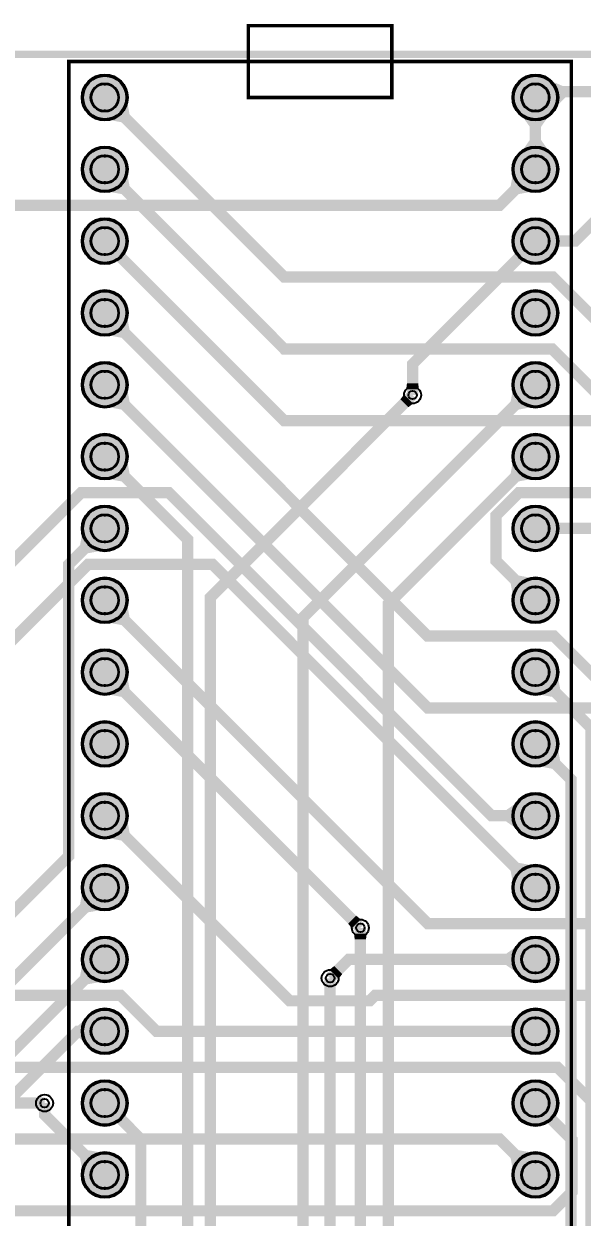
# Model space of a CAD drawing. Header units: millimetres. Extents: x -10 to 60, y -218 to 1.
# Drawn here: x 16.82 to 36.58, y -41.12 to 1.08 of the extents above; entities that cross this region are included whole.
import ezdxf

# ---------------------------------------------------------------- set-up
doc = ezdxf.new("R2010")
doc.units = ezdxf.units.MM
for name, color, linetype, true_color in [('BoardOutLine', 7, 'Continuous', 0xff00ff), ('BottomLayer', 7, 'Continuous', 0x0000ff), ('BottomSolderMaskLayer', 7, 'Continuous', 0xaa00ff), ('Document', 7, 'Continuous', 0xffffff), ('Hole', 7, 'Continuous', 0x222222), ('Multi-Layer', 7, 'Continuous', 0xc0c0c0), ('TopLayer', 7, 'Continuous', 0xff0000), ('TopSolderMaskLayer', 7, 'Continuous', 0x800080)]:
    doc.layers.add(name, color=color, linetype=linetype, true_color=true_color)

msp = doc.modelspace()

# ---------------------------------------------------------------- hatches: boundary and pattern name
at = {"layer": 'BottomLayer'}
for points in [[(35.530495360000145, -1.986622900000043), (35.308308859999784, -0.8654262600000493), (35.902991440000164, -1.1223371000000952), (35.98225975999992, -1.5223363000000063)], [(34.16449606000003, -4.016281019999951), (34.97271897999997, -4.824503940000113), (34.332857420000096, -4.938984280000113), (34.05001572000003, -4.656142580000051)], [(19.637281019999932, -9.90450394000004), (20.445503939999867, -9.096281019999992), (20.559984279999867, -9.736142580000092), (20.277142579999804, -10.01898428000004)], [(19.637281019999932, -12.444503940000118), (20.445503939999867, -11.636281019999956), (20.559984279999867, -12.276142580000055), (20.277142579999804, -12.558984280000118)], [(30.352979679999976, -11.846786060000113), (30.80297877999999, -11.846786060000113), (30.77797755999984, -11.636786480000069), (30.37797835999993, -11.636786480000069)], [(34.16449606000003, -19.3517189800001), (34.97271897999997, -18.543496060000052), (34.332857420000096, -18.429015720000052), (34.05001572000003, -18.71185742)], [(19.637281019999932, -20.064503940000122), (20.445503939999867, -19.25628101999996), (20.559984279999867, -19.89614258000006), (20.277142579999804, -20.178984280000122)], [(19.637281019999932, -22.604503940000086), (20.445503939999867, -21.796281020000038), (20.559984279999867, -22.436142580000137), (20.277142579999804, -22.718984280000086)], [(34.420985260000066, -27.495500000000106), (34.420985260000066, -26.352500000000077), (33.88758526000004, -26.724000400000023), (33.88758526000004, -27.123999600000047)], [(19.637278479999964, -27.684503940000127), (20.445503939999867, -26.87628610000013), (20.5599817399999, -27.516147660000115), (20.277137500000094, -27.798986819999982)], [(34.16449606000003, -29.51171898000007), (34.97271897999997, -28.70349606000002), (34.332857420000096, -28.58901572000002), (34.05001572000003, -28.87185741999997)], [(28.747948600000086, -30.588750100000084), (28.42975009999998, -30.906948599999964), (28.29893501999993, -30.740779260000068), (28.581779259999962, -30.457935020000036)], [(34.420985260000066, -32.575500000000034), (34.420985260000066, -31.432500000000005), (33.88758526000004, -31.804000400000064), (33.88758526000004, -32.20399960000009)], [(27.958496280000077, -32.685194980000006), (27.640300320000165, -32.366999020000094), (27.80646966000006, -32.236183940000046), (28.089311359999897, -32.51902564000011)], [(34.16449606000003, -39.67171898000015), (34.97271897999997, -38.86349605999999), (34.332857420000096, -38.74901571999999), (34.05001572000003, -39.03185742000005)]]:
    msp.add_hatch(color=256, dxfattribs=at).paths.add_polyline_path(points)
at = {"layer": 'BottomSolderMaskLayer'}
for points in [[(18.87220000000006, -1.524000000000001, 1), (20.49780000000006, -1.524000000000001, 1)], [(34.112200000000065, -1.524000000000001, 1), (35.73780000000007, -1.524000000000001, 1)], [(18.87220000000006, -4.064000000000078, 1), (20.49780000000006, -4.064000000000078, 1)], [(34.112200000000065, -4.064000000000078, 1), (35.73780000000007, -4.064000000000078, 1)], [(18.87220000000006, -6.604000000000042, 1), (20.49780000000006, -6.604000000000042, 1)], [(34.112200000000065, -6.604000000000042, 1), (35.73780000000007, -6.604000000000042, 1)], [(18.87220000000006, -9.144000000000005, 1), (20.49780000000006, -9.144000000000005, 1)], [(34.112200000000065, -9.144000000000005, 1), (35.73780000000007, -9.144000000000005, 1)], [(18.87220000000006, -11.684000000000083, 1), (20.49780000000006, -11.684000000000083, 1)], [(34.112200000000065, -11.684000000000083, 1), (35.73780000000007, -11.684000000000083, 1)], [(18.87220000000006, -14.224000000000046, 1), (20.49780000000006, -14.224000000000046, 1)], [(34.112200000000065, -14.224000000000046, 1), (35.73780000000007, -14.224000000000046, 1)], [(18.87220000000006, -16.76400000000001, 1), (20.49780000000006, -16.76400000000001, 1)], [(34.112200000000065, -16.76400000000001, 1), (35.73780000000007, -16.76400000000001, 1)], [(18.87220000000006, -19.304000000000087, 1), (20.49780000000006, -19.304000000000087, 1)], [(34.112200000000065, -19.304000000000087, 1), (35.73780000000007, -19.304000000000087, 1)], [(18.87220000000006, -21.84400000000005, 1), (20.49780000000006, -21.84400000000005, 1)], [(34.112200000000065, -21.84400000000005, 1), (35.73780000000007, -21.84400000000005, 1)], [(18.87220000000006, -24.384000000000015, 1), (20.49780000000006, -24.384000000000015, 1)], [(34.112200000000065, -24.384000000000015, 1), (35.73780000000007, -24.384000000000015, 1)], [(18.87220000000006, -26.924000000000092, 1), (20.49780000000006, -26.924000000000092, 1)], [(34.112200000000065, -26.924000000000092, 1), (35.73780000000007, -26.924000000000092, 1)], [(18.87220000000006, -29.464000000000055, 1), (20.49780000000006, -29.464000000000055, 1)], [(34.112200000000065, -29.464000000000055, 1), (35.73780000000007, -29.464000000000055, 1)], [(18.87220000000006, -32.00400000000002, 1), (20.49780000000006, -32.00400000000002, 1)], [(34.112200000000065, -32.00400000000002, 1), (35.73780000000007, -32.00400000000002, 1)], [(18.87220000000006, -34.544000000000096, 1), (20.49780000000006, -34.544000000000096, 1)], [(34.112200000000065, -34.544000000000096, 1), (35.73780000000007, -34.544000000000096, 1)], [(18.87220000000006, -37.08400000000006, 1), (20.49780000000006, -37.08400000000006, 1)], [(34.112200000000065, -37.08400000000006, 1), (35.73780000000007, -37.08400000000006, 1)], [(18.87220000000006, -39.624000000000024, 1), (20.49780000000006, -39.624000000000024, 1)], [(34.112200000000065, -39.624000000000024, 1), (35.73780000000007, -39.624000000000024, 1)]]:
    msp.add_hatch(color=256, dxfattribs=at).paths.add_polyline_path(points)
at = {"layer": 'Multi-Layer'}
for points in [[(18.92300000000006, -1.524000000000001, 1), (20.44700000000006, -1.524000000000001, 1)], [(34.16300000000007, -1.524000000000001, 1), (35.68700000000007, -1.524000000000001, 1)], [(18.92300000000006, -4.064000000000078, 1), (20.44700000000006, -4.064000000000078, 1)], [(34.16300000000007, -4.064000000000078, 1), (35.68700000000007, -4.064000000000078, 1)], [(18.92300000000006, -6.604000000000042, 1), (20.44700000000006, -6.604000000000042, 1)], [(34.16300000000007, -6.604000000000042, 1), (35.68700000000007, -6.604000000000042, 1)], [(18.92300000000006, -9.144000000000005, 1), (20.44700000000006, -9.144000000000005, 1)], [(34.16300000000007, -9.144000000000005, 1), (35.68700000000007, -9.144000000000005, 1)], [(18.92300000000006, -11.684000000000083, 1), (20.44700000000006, -11.684000000000083, 1)], [(34.16300000000007, -11.684000000000083, 1), (35.68700000000007, -11.684000000000083, 1)], [(18.92300000000006, -14.224000000000046, 1), (20.44700000000006, -14.224000000000046, 1)], [(34.16300000000007, -14.224000000000046, 1), (35.68700000000007, -14.224000000000046, 1)], [(18.92300000000006, -16.76400000000001, 1), (20.44700000000006, -16.76400000000001, 1)], [(34.16300000000007, -16.76400000000001, 1), (35.68700000000007, -16.76400000000001, 1)], [(18.92300000000006, -19.304000000000087, 1), (20.44700000000006, -19.304000000000087, 1)], [(34.16300000000007, -19.304000000000087, 1), (35.68700000000007, -19.304000000000087, 1)], [(18.92300000000006, -21.84400000000005, 1), (20.44700000000006, -21.84400000000005, 1)], [(34.16300000000007, -21.84400000000005, 1), (35.68700000000007, -21.84400000000005, 1)], [(18.92300000000006, -24.384000000000015, 1), (20.44700000000006, -24.384000000000015, 1)], [(34.16300000000007, -24.384000000000015, 1), (35.68700000000007, -24.384000000000015, 1)], [(18.92300000000006, -26.924000000000092, 1), (20.44700000000006, -26.924000000000092, 1)], [(34.16300000000007, -26.924000000000092, 1), (35.68700000000007, -26.924000000000092, 1)], [(18.92300000000006, -29.464000000000055, 1), (20.44700000000006, -29.464000000000055, 1)], [(34.16300000000007, -29.464000000000055, 1), (35.68700000000007, -29.464000000000055, 1)], [(18.92300000000006, -32.00400000000002, 1), (20.44700000000006, -32.00400000000002, 1)], [(34.16300000000007, -32.00400000000002, 1), (35.68700000000007, -32.00400000000002, 1)], [(18.92300000000006, -34.544000000000096, 1), (20.44700000000006, -34.544000000000096, 1)], [(34.16300000000007, -34.544000000000096, 1), (35.68700000000007, -34.544000000000096, 1)], [(18.92300000000006, -37.08400000000006, 1), (20.44700000000006, -37.08400000000006, 1)], [(34.16300000000007, -37.08400000000006, 1), (35.68700000000007, -37.08400000000006, 1)], [(18.92300000000006, -39.624000000000024, 1), (20.44700000000006, -39.624000000000024, 1)], [(34.16300000000007, -39.624000000000024, 1), (35.68700000000007, -39.624000000000024, 1)]]:
    msp.add_hatch(color=256, dxfattribs=at).paths.add_polyline_path(points)
at = {"layer": 'TopLayer'}
for points in [[(19.637278479999964, -2.284503940000036), (20.445503939999867, -1.4762861000001521), (20.5599817399999, -2.116147660000024), (20.277137500000094, -2.3989868200000046)], [(35.49650000000008, -2.0280147400000033), (34.353500000000054, -2.0280147400000033), (34.725000399999885, -2.5614147400001457), (35.124999600000024, -2.5614147400001457)], [(35.49650000000008, -3.559985260000076), (34.353500000000054, -3.559985260000076), (34.725000399999885, -3.026585260000047), (35.124999600000024, -3.026585260000047)], [(19.637281019999932, -4.824503940000113), (20.445503939999867, -4.016281019999951), (20.559984279999867, -4.656142580000051), (20.277142579999804, -4.938984280000113)], [(34.16449606000003, -11.636281019999956), (34.97271897999997, -12.444503940000118), (34.332857420000096, -12.558984280000118), (34.05001572000003, -12.276142580000055)], [(30.596766340000045, -12.344628600000078), (30.278567840000164, -12.026432640000053), (30.147755300000085, -12.192601980000063), (30.430597000000148, -12.475443680000126)], [(19.637273400000026, -14.984503940000081), (20.445503939999867, -14.176288640000053), (20.55997919999993, -14.816152740000007), (20.27713241999993, -15.098991899999987)], [(34.16449606000003, -14.176281020000033), (34.97271897999997, -14.984503940000081), (34.332857420000096, -15.098984280000082), (34.05001572000003, -14.816142580000133)], [(18.924496060000024, -16.716263240000103), (19.73270119999995, -17.524506480000014), (19.092837099999883, -17.63897158000009), (18.810000479999985, -17.356122260000006)], [(34.87726831999987, -22.604503940000086), (35.685503939999876, -21.796293719999994), (35.79997412, -22.43615527999998), (35.51712987999997, -22.718994440000074)], [(34.87728101999994, -25.14450394000005), (35.685503939999876, -24.33628102), (35.799984279999876, -24.9761425800001), (35.51714257999981, -25.25898428000005)], [(18.924496060000024, -29.416281020000042), (19.73271897999996, -30.22450394000009), (19.09285741999986, -30.33898428000009), (18.810015720000024, -30.05614258000014)], [(28.504161940000017, -31.08659264000005), (28.95416104000003, -31.08659264000005), (28.92915981999988, -31.296592220000093), (28.52916061999997, -31.296592220000093)], [(18.924496060000024, -31.95627594000007), (19.73271390000002, -32.764503940000054), (19.092852339999922, -32.878981740000086), (18.81001063999986, -32.596137500000054)], [(19.180985260000057, -35.11550000000011), (19.180985260000057, -33.97250000000008), (18.736282060000008, -34.34400040000003), (18.736282060000008, -34.74399960000005)], [(18.924496060000024, -39.67171898000015), (19.73271897999996, -38.86349605999999), (19.09285741999986, -38.74901571999999), (18.810015720000024, -39.03185742000005)]]:
    msp.add_hatch(color=256, dxfattribs=at).paths.add_polyline_path(points)
at = {"layer": 'TopSolderMaskLayer'}
for points in [[(18.87220000000006, -1.524000000000001, 1), (20.49780000000006, -1.524000000000001, 1)], [(34.112200000000065, -1.524000000000001, 1), (35.73780000000007, -1.524000000000001, 1)], [(18.87220000000006, -4.064000000000078, 1), (20.49780000000006, -4.064000000000078, 1)], [(34.112200000000065, -4.064000000000078, 1), (35.73780000000007, -4.064000000000078, 1)], [(18.87220000000006, -6.604000000000042, 1), (20.49780000000006, -6.604000000000042, 1)], [(34.112200000000065, -6.604000000000042, 1), (35.73780000000007, -6.604000000000042, 1)], [(18.87220000000006, -9.144000000000005, 1), (20.49780000000006, -9.144000000000005, 1)], [(34.112200000000065, -9.144000000000005, 1), (35.73780000000007, -9.144000000000005, 1)], [(18.87220000000006, -11.684000000000083, 1), (20.49780000000006, -11.684000000000083, 1)], [(34.112200000000065, -11.684000000000083, 1), (35.73780000000007, -11.684000000000083, 1)], [(18.87220000000006, -14.224000000000046, 1), (20.49780000000006, -14.224000000000046, 1)], [(34.112200000000065, -14.224000000000046, 1), (35.73780000000007, -14.224000000000046, 1)], [(18.87220000000006, -16.76400000000001, 1), (20.49780000000006, -16.76400000000001, 1)], [(34.112200000000065, -16.76400000000001, 1), (35.73780000000007, -16.76400000000001, 1)], [(18.87220000000006, -19.304000000000087, 1), (20.49780000000006, -19.304000000000087, 1)], [(34.112200000000065, -19.304000000000087, 1), (35.73780000000007, -19.304000000000087, 1)], [(18.87220000000006, -21.84400000000005, 1), (20.49780000000006, -21.84400000000005, 1)], [(34.112200000000065, -21.84400000000005, 1), (35.73780000000007, -21.84400000000005, 1)], [(18.87220000000006, -24.384000000000015, 1), (20.49780000000006, -24.384000000000015, 1)], [(34.112200000000065, -24.384000000000015, 1), (35.73780000000007, -24.384000000000015, 1)], [(18.87220000000006, -26.924000000000092, 1), (20.49780000000006, -26.924000000000092, 1)], [(34.112200000000065, -26.924000000000092, 1), (35.73780000000007, -26.924000000000092, 1)], [(18.87220000000006, -29.464000000000055, 1), (20.49780000000006, -29.464000000000055, 1)], [(34.112200000000065, -29.464000000000055, 1), (35.73780000000007, -29.464000000000055, 1)], [(18.87220000000006, -32.00400000000002, 1), (20.49780000000006, -32.00400000000002, 1)], [(34.112200000000065, -32.00400000000002, 1), (35.73780000000007, -32.00400000000002, 1)], [(18.87220000000006, -34.544000000000096, 1), (20.49780000000006, -34.544000000000096, 1)], [(34.112200000000065, -34.544000000000096, 1), (35.73780000000007, -34.544000000000096, 1)], [(18.87220000000006, -37.08400000000006, 1), (20.49780000000006, -37.08400000000006, 1)], [(34.112200000000065, -37.08400000000006, 1), (35.73780000000007, -37.08400000000006, 1)], [(18.87220000000006, -39.624000000000024, 1), (20.49780000000006, -39.624000000000024, 1)], [(34.112200000000065, -39.624000000000024, 1), (35.73780000000007, -39.624000000000024, 1)]]:
    msp.add_hatch(color=256, dxfattribs=at).paths.add_polyline_path(points)

# ---------------------------------------------------------------- linework, layer by layer
at = {"layer": 'BoardOutLine', "const_width": 0.254}
msp.add_lwpolyline([(-10.000005400000077, 0), (60.00000699999998, 0), (60.00000699999998, -100.00000320000004), (-10.000005400000077, -100.00000320000004), (-10.000005400000077, 0)], close=True, dxfattribs=at)
at = {"layer": 'BottomLayer', "const_width": 0.3999992}
for points in [[(34.92497459999993, -1.524000000000001), (35.126650599999834, -1.3223240000000942), (54.90410660000009, -1.3223240000000942), (55.51294459999997, -1.9311620000000858)], [(40.25897459999999, -2.66700000000003), (36.32197459999986, -6.604000000000042), (34.92497459999993, -6.604000000000042)], [(34.92497459999993, -4.064000000000078), (33.654974599999946, -5.33400000000006), (11.032972600000107, -5.33400000000006), (9.889972600000078, -6.477000000000089)], [(19.68497459999992, -6.604000000000042), (26.034974599999828, -12.954000000000065), (39.40451859999996, -12.954000000000065), (45.973974599999906, -19.52345600000001)], [(34.92497459999993, -6.604000000000042), (30.578018600000064, -10.95095600000002), (30.578018600000064, -12.045188000000053)], [(19.68497459999992, -9.144000000000005), (31.1086246000001, -20.56765000000007), (35.57343659999981, -20.56765000000007), (37.210974599999986, -22.20518800000002)], [(19.68497459999992, -11.684000000000083), (31.114974599999982, -23.114000000000033), (37.63159859999985, -23.114000000000033), (52.005204599999956, -37.48760600000003), (52.799716600000124, -37.48760600000003), (53.593974600000024, -38.28186400000004), (53.593974600000024, -39.41165600000011), (52.86651859999995, -40.139111999999955), (51.12458660000004, -40.139111999999955), (49.78397459999985, -38.798500000000104)], [(4.825974599999995, -39.05250000000001), (4.825974599999995, -30.100778000000105), (11.175974599999904, -23.750778000000082), (11.175974599999904, -22.028149999999982), (13.474674599999958, -19.729450000000156), (14.618182600000068, -19.729450000000156), (18.85363259999997, -15.494000000000028), (21.947098600000004, -15.494000000000028), (33.37709859999984, -26.924000000000092), (34.92497459999993, -26.924000000000092)], [(34.92497459999993, -19.304000000000087), (33.53305460000013, -17.91208000000006), (33.53305460000013, -16.299941999999987), (34.33874259999982, -15.494254000000069), (39.57139659999996, -15.494254000000069), (45.973974599999906, -21.89683200000013), (45.973974599999906, -27.36850000000004), (57.40397459999997, -38.798500000000104)], [(34.92497459999993, -16.76400000000001), (38.311048599999936, -16.76400000000001), (43.4337205999999, -21.88667200000009), (43.4337205999999, -26.11272400000007), (54.863974600000006, -37.54297799999995), (54.863974600000006, -38.798500000000104)], [(34.92497459999993, -29.464000000000055), (23.495228599999905, -18.034254000000146), (19.095948600000042, -18.034254000000146), (10.689818599999967, -26.44038400000011), (9.550120600000014, -26.44038400000011), (7.365974599999959, -28.62453000000005), (7.365974599999959, -39.05250000000001)], [(41.86196860000007, -32.6664320000001), (39.929536600000006, -30.734000000000037), (31.114974599999982, -30.734000000000037), (19.68497459999992, -19.304000000000087)], [(19.68497459999992, -21.84400000000005), (28.72915260000002, -30.88817800000004)], [(19.68497459999992, -26.924000000000092), (26.228776599999833, -33.467802000000006), (29.061384599999997, -33.467802000000006), (29.255440600000043, -33.27374599999996), (41.33593459999986, -33.27374599999996), (41.529990599999905, -33.467802000000006), (46.99327659999983, -33.467802000000006), (52.323974599999815, -38.798500000000104)], [(34.92497459999993, -34.544000000000096), (21.511234599999966, -34.544000000000096), (20.241234599999984, -33.274), (13.413968599999976, -33.274), (11.973026600000026, -31.833058000000165), (9.420072600000026, -31.833058000000165), (8.274786600000084, -32.97834399999999), (8.274786600000084, -34.592260000000124)], [(34.92497459999993, -32.00400000000002), (28.321482599999968, -32.00400000000002), (27.659050599999887, -32.6664320000001)], [(9.855936600000064, -33.096708000000035), (12.57322859999988, -35.81400000000008), (35.701706599999966, -35.81400000000008), (38.373532599999976, -38.485825999999975), (38.373532599999976, -38.798500000000104)], [(17.555692600000043, -37.08400000000006), (9.948900600000002, -37.08400000000006), (8.63597459999994, -38.39692600000001), (8.63597459999994, -39.684451999999965), (6.265392599999927, -42.05503399999998), (5.587974599999939, -42.05503399999998)], [(34.92497459999993, -37.08400000000006), (36.22418459999983, -38.38320999999996), (36.22418459999983, -40.2206460000001), (35.551084599999854, -40.893745999999965), (13.398728600000027, -40.893745999999965), (12.572974599999839, -41.71950000000004)], [(34.92497459999993, -39.624000000000024), (33.654974599999946, -38.35400000000004), (13.144474599999853, -38.35400000000004), (12.445974599999886, -39.05250000000001)]]:
    msp.add_lwpolyline(points, dxfattribs=at)
at = {"layer": 'BottomSolderMaskLayer'}
for points in [[(19.660615999999777, -1.0363200000000008), (19.709384000000114, -1.0363200000000008)], [(34.900615999999786, -1.0363200000000008), (34.94938400000012, -1.0363200000000008)], [(19.660615999999777, -2.011680000000001), (19.709384000000114, -2.011680000000001)], [(34.900615999999786, -2.011680000000001), (34.94938400000012, -2.011680000000001)], [(19.660615999999777, -3.576320000000078), (19.709384000000114, -3.576320000000078)], [(34.900615999999786, -3.576320000000078), (34.94938400000012, -3.576320000000078)], [(19.660615999999777, -4.551680000000078), (19.709384000000114, -4.551680000000078)], [(34.900615999999786, -4.551680000000078), (34.94938400000012, -4.551680000000078)], [(19.660615999999777, -6.116320000000042), (19.709384000000114, -6.116320000000042)], [(34.900615999999786, -6.116320000000042), (34.94938400000012, -6.116320000000042)], [(19.660615999999777, -7.091680000000042), (19.709384000000114, -7.091680000000042)], [(34.900615999999786, -7.091680000000042), (34.94938400000012, -7.091680000000042)], [(19.660615999999777, -8.656320000000006), (19.709384000000114, -8.656320000000006)], [(34.900615999999786, -8.656320000000006), (34.94938400000012, -8.656320000000006)], [(19.660615999999777, -9.631680000000005), (19.709384000000114, -9.631680000000005)], [(34.900615999999786, -9.631680000000005), (34.94938400000012, -9.631680000000005)], [(19.660615999999777, -11.196320000000084), (19.709384000000114, -11.196320000000084)], [(34.900615999999786, -11.196320000000084), (34.94938400000012, -11.196320000000084)], [(19.660615999999777, -12.171680000000082), (19.709384000000114, -12.171680000000082)], [(34.900615999999786, -12.171680000000082), (34.94938400000012, -12.171680000000082)], [(19.660615999999777, -13.736320000000047), (19.709384000000114, -13.736320000000047)], [(34.900615999999786, -13.736320000000047), (34.94938400000012, -13.736320000000047)], [(19.660615999999777, -14.711680000000046), (19.709384000000114, -14.711680000000046)], [(34.900615999999786, -14.711680000000046), (34.94938400000012, -14.711680000000046)], [(19.660615999999777, -16.27632000000001), (19.709384000000114, -16.27632000000001)], [(34.900615999999786, -16.27632000000001), (34.94938400000012, -16.27632000000001)], [(19.660615999999777, -17.25168000000001), (19.709384000000114, -17.25168000000001)], [(34.900615999999786, -17.25168000000001), (34.94938400000012, -17.25168000000001)], [(19.660615999999777, -18.816320000000086), (19.709384000000114, -18.816320000000086)], [(34.900615999999786, -18.816320000000086), (34.94938400000012, -18.816320000000086)], [(19.660615999999777, -19.79168000000009), (19.709384000000114, -19.79168000000009)], [(34.900615999999786, -19.79168000000009), (34.94938400000012, -19.79168000000009)], [(19.660615999999777, -21.35632000000005), (19.709384000000114, -21.35632000000005)], [(34.900615999999786, -21.35632000000005), (34.94938400000012, -21.35632000000005)], [(19.660615999999777, -22.331680000000052), (19.709384000000114, -22.331680000000052)], [(34.900615999999786, -22.331680000000052), (34.94938400000012, -22.331680000000052)], [(19.660615999999777, -23.896320000000014), (19.709384000000114, -23.896320000000014)], [(34.900615999999786, -23.896320000000014), (34.94938400000012, -23.896320000000014)], [(19.660615999999777, -24.871680000000016), (19.709384000000114, -24.871680000000016)], [(34.900615999999786, -24.871680000000016), (34.94938400000012, -24.871680000000016)], [(19.660615999999777, -26.43632000000009), (19.709384000000114, -26.43632000000009)], [(34.900615999999786, -26.43632000000009), (34.94938400000012, -26.43632000000009)], [(19.660615999999777, -27.411680000000093), (19.709384000000114, -27.411680000000093)], [(34.900615999999786, -27.411680000000093), (34.94938400000012, -27.411680000000093)], [(19.660615999999777, -28.976320000000054), (19.709384000000114, -28.976320000000054)], [(34.900615999999786, -28.976320000000054), (34.94938400000012, -28.976320000000054)], [(19.660615999999777, -29.951680000000056), (19.709384000000114, -29.951680000000056)], [(34.900615999999786, -29.951680000000056), (34.94938400000012, -29.951680000000056)], [(19.660615999999777, -31.516320000000018), (19.709384000000114, -31.516320000000018)], [(34.900615999999786, -31.516320000000018), (34.94938400000012, -31.516320000000018)], [(19.660615999999777, -32.49168000000002), (19.709384000000114, -32.49168000000002)], [(34.900615999999786, -32.49168000000002), (34.94938400000012, -32.49168000000002)], [(19.660615999999777, -34.0563200000001), (19.709384000000114, -34.0563200000001)], [(34.900615999999786, -34.0563200000001), (34.94938400000012, -34.0563200000001)], [(19.660615999999777, -35.031680000000094), (19.709384000000114, -35.031680000000094)], [(34.900615999999786, -35.031680000000094), (34.94938400000012, -35.031680000000094)], [(19.660615999999777, -36.59632000000006), (19.709384000000114, -36.59632000000006)], [(34.900615999999786, -36.59632000000006), (34.94938400000012, -36.59632000000006)], [(19.660615999999777, -37.57168000000006), (19.709384000000114, -37.57168000000006)], [(34.900615999999786, -37.57168000000006), (34.94938400000012, -37.57168000000006)], [(19.660615999999777, -39.136320000000026), (19.709384000000114, -39.136320000000026)], [(34.900615999999786, -39.136320000000026), (34.94938400000012, -39.136320000000026)], [(19.660615999999777, -40.11168000000002), (19.709384000000114, -40.11168000000002)], [(34.900615999999786, -40.11168000000002), (34.94938400000012, -40.11168000000002)]]:
    msp.add_lwpolyline(points, close=True, dxfattribs=at)
for centre in [(19.68500000000006, -1.524000000000001), (34.92500000000007, -1.524000000000001), (19.68500000000006, -4.064000000000078), (34.92500000000007, -4.064000000000078), (19.68500000000006, -6.604000000000042), (34.92500000000007, -6.604000000000042), (19.68500000000006, -9.144000000000005), (34.92500000000007, -9.144000000000005), (19.68500000000006, -11.684000000000083), (34.92500000000007, -11.684000000000083), (19.68500000000006, -14.224000000000046), (34.92500000000007, -14.224000000000046), (19.68500000000006, -16.76400000000001), (34.92500000000007, -16.76400000000001), (19.68500000000006, -19.304000000000087), (34.92500000000007, -19.304000000000087), (19.68500000000006, -21.84400000000005), (34.92500000000007, -21.84400000000005), (19.68500000000006, -24.384000000000015), (34.92500000000007, -24.384000000000015), (19.68500000000006, -26.924000000000092), (34.92500000000007, -26.924000000000092), (19.68500000000006, -29.464000000000055), (34.92500000000007, -29.464000000000055), (19.68500000000006, -32.00400000000002), (34.92500000000007, -32.00400000000002), (19.68500000000006, -34.544000000000096), (34.92500000000007, -34.544000000000096), (19.68500000000006, -37.08400000000006), (34.92500000000007, -37.08400000000006), (19.68500000000006, -39.624000000000024), (34.92500000000007, -39.624000000000024)]:
    msp.add_circle(centre, 0.8128, dxfattribs=at)
for centre, start, end in [((19.660615999999777, -1.524000000000001), 450, 270), ((19.709384000000114, -1.524000000000001), 270, 450), ((34.900615999999786, -1.524000000000001), 450, 270), ((34.94938400000012, -1.524000000000001), 270, 450), ((19.660615999999777, -4.064000000000078), 450, 270), ((19.709384000000114, -4.064000000000078), 270, 450), ((34.900615999999786, -4.064000000000078), 450, 270), ((34.94938400000012, -4.064000000000078), 270, 450), ((19.660615999999777, -6.604000000000042), 450, 270), ((19.709384000000114, -6.604000000000042), 270, 450), ((34.900615999999786, -6.604000000000042), 450, 270), ((34.94938400000012, -6.604000000000042), 270, 450), ((19.660615999999777, -9.144000000000005), 450, 270), ((19.709384000000114, -9.144000000000005), 270, 450), ((34.900615999999786, -9.144000000000005), 450, 270), ((34.94938400000012, -9.144000000000005), 270, 450), ((19.660615999999777, -11.684000000000083), 450, 270), ((19.709384000000114, -11.684000000000083), 270, 450), ((34.900615999999786, -11.684000000000083), 450, 270), ((34.94938400000012, -11.684000000000083), 270, 450), ((19.660615999999777, -14.224000000000046), 450, 270), ((19.709384000000114, -14.224000000000046), 270, 450), ((34.900615999999786, -14.224000000000046), 450, 270), ((34.94938400000012, -14.224000000000046), 270, 450), ((19.660615999999777, -16.76400000000001), 450, 270), ((19.709384000000114, -16.76400000000001), 270, 450), ((34.900615999999786, -16.76400000000001), 450, 270), ((34.94938400000012, -16.76400000000001), 270, 450), ((19.660615999999777, -19.304000000000087), 450, 270), ((19.709384000000114, -19.304000000000087), 270, 450), ((34.900615999999786, -19.304000000000087), 450, 270), ((34.94938400000012, -19.304000000000087), 270, 450), ((19.660615999999777, -21.84400000000005), 450, 270), ((19.709384000000114, -21.84400000000005), 270, 450), ((34.900615999999786, -21.84400000000005), 450, 270), ((34.94938400000012, -21.84400000000005), 270, 450), ((19.660615999999777, -24.384000000000015), 450, 270), ((19.709384000000114, -24.384000000000015), 270, 450), ((34.900615999999786, -24.384000000000015), 450, 270), ((34.94938400000012, -24.384000000000015), 270, 450), ((19.660615999999777, -26.924000000000092), 450, 270), ((19.709384000000114, -26.924000000000092), 270, 450), ((34.900615999999786, -26.924000000000092), 450, 270), ((34.94938400000012, -26.924000000000092), 270, 450), ((19.660615999999777, -29.464000000000055), 450, 270), ((19.709384000000114, -29.464000000000055), 270, 450), ((34.900615999999786, -29.464000000000055), 450, 270), ((34.94938400000012, -29.464000000000055), 270, 450), ((19.660615999999777, -32.00400000000002), 450, 270), ((19.709384000000114, -32.00400000000002), 270, 450), ((34.900615999999786, -32.00400000000002), 450, 270), ((34.94938400000012, -32.00400000000002), 270, 450), ((19.660615999999777, -34.544000000000096), 450, 270), ((19.709384000000114, -34.544000000000096), 270, 450), ((34.900615999999786, -34.544000000000096), 450, 270), ((34.94938400000012, -34.544000000000096), 270, 450), ((19.660615999999777, -37.08400000000006), 450, 270), ((19.709384000000114, -37.08400000000006), 270, 450), ((34.900615999999786, -37.08400000000006), 450, 270), ((34.94938400000012, -37.08400000000006), 270, 450), ((19.660615999999777, -39.624000000000024), 450, 270), ((19.709384000000114, -39.624000000000024), 270, 450), ((34.900615999999786, -39.624000000000024), 450, 270), ((34.94938400000012, -39.624000000000024), 270, 450)]:
    msp.add_arc(centre, 0.48768, start, end, dxfattribs=at)
at = {"layer": 'Document', "const_width": 0.127}
for points in [[(29.844999999999914, -1.524000000000001), (24.764999999999986, -1.524000000000001), (24.764999999999986, 1.0159999999999627), (29.844999999999914, 1.0159999999999627), (29.844999999999914, -1.524000000000001)], [(36.19500000000005, -0.2540000000000191), (18.415000000000077, -0.2540000000000191), (18.415000000000077, -51.05400000000009), (36.19500000000005, -51.05400000000009), (36.19500000000005, -0.2540000000000191)]]:
    msp.add_lwpolyline(points, close=True, dxfattribs=at)
at = {"layer": 'Hole'}
for centre in [(30.578043999999977, -12.045188000000053), (28.729177999999933, -30.88817800000004), (27.659076000000027, -32.6664320000001), (17.555717999999956, -37.08400000000006)]:
    msp.add_circle(centre, 0.15001240000000002, dxfattribs=at)
at = {"layer": 'Multi-Layer'}
for points in [[(19.662140000000022, -1.0668000000000009), (19.707860000000096, -1.0668000000000009)], [(34.90214000000003, -1.0668000000000009), (34.947860000000105, -1.0668000000000009)], [(19.662140000000022, -1.981200000000001), (19.707860000000096, -1.981200000000001)], [(34.90214000000003, -1.981200000000001), (34.947860000000105, -1.981200000000001)], [(19.662140000000022, -3.6068000000000784), (19.707860000000096, -3.6068000000000784)], [(34.90214000000003, -3.6068000000000784), (34.947860000000105, -3.6068000000000784)], [(19.662140000000022, -4.5212000000000785), (19.707860000000096, -4.5212000000000785)], [(34.90214000000003, -4.5212000000000785), (34.947860000000105, -4.5212000000000785)], [(19.662140000000022, -6.146800000000042), (19.707860000000096, -6.146800000000042)], [(34.90214000000003, -6.146800000000042), (34.947860000000105, -6.146800000000042)], [(19.662140000000022, -7.061200000000042), (19.707860000000096, -7.061200000000042)], [(34.90214000000003, -7.061200000000042), (34.947860000000105, -7.061200000000042)], [(19.662140000000022, -8.686800000000005), (19.707860000000096, -8.686800000000005)], [(34.90214000000003, -8.686800000000005), (34.947860000000105, -8.686800000000005)], [(19.662140000000022, -9.601200000000006), (19.707860000000096, -9.601200000000006)], [(34.90214000000003, -9.601200000000006), (34.947860000000105, -9.601200000000006)], [(19.662140000000022, -11.226800000000082), (19.707860000000096, -11.226800000000082)], [(34.90214000000003, -11.226800000000082), (34.947860000000105, -11.226800000000082)], [(19.662140000000022, -12.141200000000083), (19.707860000000096, -12.141200000000083)], [(34.90214000000003, -12.141200000000083), (34.947860000000105, -12.141200000000083)], [(19.662140000000022, -13.766800000000046), (19.707860000000096, -13.766800000000046)], [(34.90214000000003, -13.766800000000046), (34.947860000000105, -13.766800000000046)], [(19.662140000000022, -14.681200000000047), (19.707860000000096, -14.681200000000047)], [(34.90214000000003, -14.681200000000047), (34.947860000000105, -14.681200000000047)], [(19.662140000000022, -16.30680000000001), (19.707860000000096, -16.30680000000001)], [(34.90214000000003, -16.30680000000001), (34.947860000000105, -16.30680000000001)], [(19.662140000000022, -17.22120000000001), (19.707860000000096, -17.22120000000001)], [(34.90214000000003, -17.22120000000001), (34.947860000000105, -17.22120000000001)], [(19.662140000000022, -18.846800000000087), (19.707860000000096, -18.846800000000087)], [(34.90214000000003, -18.846800000000087), (34.947860000000105, -18.846800000000087)], [(19.662140000000022, -19.761200000000088), (19.707860000000096, -19.761200000000088)], [(34.90214000000003, -19.761200000000088), (34.947860000000105, -19.761200000000088)], [(19.662140000000022, -21.38680000000005), (19.707860000000096, -21.38680000000005)], [(34.90214000000003, -21.38680000000005), (34.947860000000105, -21.38680000000005)], [(19.662140000000022, -22.30120000000005), (19.707860000000096, -22.30120000000005)], [(34.90214000000003, -22.30120000000005), (34.947860000000105, -22.30120000000005)], [(19.662140000000022, -23.926800000000014), (19.707860000000096, -23.926800000000014)], [(34.90214000000003, -23.926800000000014), (34.947860000000105, -23.926800000000014)], [(19.662140000000022, -24.841200000000015), (19.707860000000096, -24.841200000000015)], [(34.90214000000003, -24.841200000000015), (34.947860000000105, -24.841200000000015)], [(19.662140000000022, -26.46680000000009), (19.707860000000096, -26.46680000000009)], [(34.90214000000003, -26.46680000000009), (34.947860000000105, -26.46680000000009)], [(19.662140000000022, -27.381200000000092), (19.707860000000096, -27.381200000000092)], [(34.90214000000003, -27.381200000000092), (34.947860000000105, -27.381200000000092)], [(19.662140000000022, -29.006800000000055), (19.707860000000096, -29.006800000000055)], [(34.90214000000003, -29.006800000000055), (34.947860000000105, -29.006800000000055)], [(19.662140000000022, -29.921200000000056), (19.707860000000096, -29.921200000000056)], [(34.90214000000003, -29.921200000000056), (34.947860000000105, -29.921200000000056)], [(19.662140000000022, -31.54680000000002), (19.707860000000096, -31.54680000000002)], [(34.90214000000003, -31.54680000000002), (34.947860000000105, -31.54680000000002)], [(19.662140000000022, -32.46120000000002), (19.707860000000096, -32.46120000000002)], [(34.90214000000003, -32.46120000000002), (34.947860000000105, -32.46120000000002)], [(19.662140000000022, -34.086800000000096), (19.707860000000096, -34.086800000000096)], [(34.90214000000003, -34.086800000000096), (34.947860000000105, -34.086800000000096)], [(19.662140000000022, -35.0012000000001), (19.707860000000096, -35.0012000000001)], [(34.90214000000003, -35.0012000000001), (34.947860000000105, -35.0012000000001)], [(19.662140000000022, -36.62680000000006), (19.707860000000096, -36.62680000000006)], [(34.90214000000003, -36.62680000000006), (34.947860000000105, -36.62680000000006)], [(19.662140000000022, -37.54120000000006), (19.707860000000096, -37.54120000000006)], [(34.90214000000003, -37.54120000000006), (34.947860000000105, -37.54120000000006)], [(19.662140000000022, -39.16680000000002), (19.707860000000096, -39.16680000000002)], [(34.90214000000003, -39.16680000000002), (34.947860000000105, -39.16680000000002)], [(19.662140000000022, -40.081200000000024), (19.707860000000096, -40.081200000000024)], [(34.90214000000003, -40.081200000000024), (34.947860000000105, -40.081200000000024)]]:
    msp.add_lwpolyline(points, close=True, dxfattribs=at)
for centre, radius in [((19.68500000000006, -1.524000000000001), 0.762), ((34.92500000000007, -1.524000000000001), 0.762), ((19.68500000000006, -4.064000000000078), 0.762), ((34.92500000000007, -4.064000000000078), 0.762), ((19.68500000000006, -6.604000000000042), 0.762), ((34.92500000000007, -6.604000000000042), 0.762), ((19.68500000000006, -9.144000000000005), 0.762), ((34.92500000000007, -9.144000000000005), 0.762), ((19.68500000000006, -11.684000000000083), 0.762), ((34.92500000000007, -11.684000000000083), 0.762), ((30.578043999999977, -12.045188000000053), 0.2999994), ((19.68500000000006, -14.224000000000046), 0.762), ((34.92500000000007, -14.224000000000046), 0.762), ((19.68500000000006, -16.76400000000001), 0.762), ((34.92500000000007, -16.76400000000001), 0.762), ((19.68500000000006, -19.304000000000087), 0.762), ((34.92500000000007, -19.304000000000087), 0.762), ((19.68500000000006, -21.84400000000005), 0.762), ((34.92500000000007, -21.84400000000005), 0.762), ((19.68500000000006, -24.384000000000015), 0.762), ((34.92500000000007, -24.384000000000015), 0.762), ((19.68500000000006, -26.924000000000092), 0.762), ((34.92500000000007, -26.924000000000092), 0.762), ((19.68500000000006, -29.464000000000055), 0.762), ((34.92500000000007, -29.464000000000055), 0.762), ((28.729177999999933, -30.88817800000004), 0.2999994), ((19.68500000000006, -32.00400000000002), 0.762), ((34.92500000000007, -32.00400000000002), 0.762), ((27.659076000000027, -32.6664320000001), 0.2999994), ((19.68500000000006, -34.544000000000096), 0.762), ((34.92500000000007, -34.544000000000096), 0.762), ((19.68500000000006, -37.08400000000006), 0.762), ((34.92500000000007, -37.08400000000006), 0.762), ((17.555717999999956, -37.08400000000006), 0.2999994), ((19.68500000000006, -39.624000000000024), 0.762), ((34.92500000000007, -39.624000000000024), 0.762)]:
    msp.add_circle(centre, radius, dxfattribs=at)
for centre, start, end in [((19.662140000000022, -1.524000000000001), 450, 270), ((19.707860000000096, -1.524000000000001), 270, 450), ((34.90214000000003, -1.524000000000001), 450, 270), ((34.947860000000105, -1.524000000000001), 270, 450), ((19.662140000000022, -4.064000000000078), 450, 270), ((19.707860000000096, -4.064000000000078), 270, 450), ((34.90214000000003, -4.064000000000078), 450, 270), ((34.947860000000105, -4.064000000000078), 270, 450), ((19.662140000000022, -6.604000000000042), 450, 270), ((19.707860000000096, -6.604000000000042), 270, 450), ((34.90214000000003, -6.604000000000042), 450, 270), ((34.947860000000105, -6.604000000000042), 270, 450), ((19.662140000000022, -9.144000000000005), 450, 270), ((19.707860000000096, -9.144000000000005), 270, 450), ((34.90214000000003, -9.144000000000005), 450, 270), ((34.947860000000105, -9.144000000000005), 270, 450), ((19.662140000000022, -11.684000000000083), 450, 270), ((19.707860000000096, -11.684000000000083), 270, 450), ((34.90214000000003, -11.684000000000083), 450, 270), ((34.947860000000105, -11.684000000000083), 270, 450), ((19.662140000000022, -14.224000000000046), 450, 270), ((19.707860000000096, -14.224000000000046), 270, 450), ((34.90214000000003, -14.224000000000046), 450, 270), ((34.947860000000105, -14.224000000000046), 270, 450), ((19.662140000000022, -16.76400000000001), 450, 270), ((19.707860000000096, -16.76400000000001), 270, 450), ((34.90214000000003, -16.76400000000001), 450, 270), ((34.947860000000105, -16.76400000000001), 270, 450), ((19.662140000000022, -19.304000000000087), 450, 270), ((19.707860000000096, -19.304000000000087), 270, 450), ((34.90214000000003, -19.304000000000087), 450, 270), ((34.947860000000105, -19.304000000000087), 270, 450), ((19.662140000000022, -21.84400000000005), 450, 270), ((19.707860000000096, -21.84400000000005), 270, 450), ((34.90214000000003, -21.84400000000005), 450, 270), ((34.947860000000105, -21.84400000000005), 270, 450), ((19.662140000000022, -24.384000000000015), 450, 270), ((19.707860000000096, -24.384000000000015), 270, 450), ((34.90214000000003, -24.384000000000015), 450, 270), ((34.947860000000105, -24.384000000000015), 270, 450), ((19.662140000000022, -26.924000000000092), 450, 270), ((19.707860000000096, -26.924000000000092), 270, 450), ((34.90214000000003, -26.924000000000092), 450, 270), ((34.947860000000105, -26.924000000000092), 270, 450), ((19.662140000000022, -29.464000000000055), 450, 270), ((19.707860000000096, -29.464000000000055), 270, 450), ((34.90214000000003, -29.464000000000055), 450, 270), ((34.947860000000105, -29.464000000000055), 270, 450), ((19.662140000000022, -32.00400000000002), 450, 270), ((19.707860000000096, -32.00400000000002), 270, 450), ((34.90214000000003, -32.00400000000002), 450, 270), ((34.947860000000105, -32.00400000000002), 270, 450), ((19.662140000000022, -34.544000000000096), 450, 270), ((19.707860000000096, -34.544000000000096), 270, 450), ((34.90214000000003, -34.544000000000096), 450, 270), ((34.947860000000105, -34.544000000000096), 270, 450), ((19.662140000000022, -37.08400000000006), 450, 270), ((19.707860000000096, -37.08400000000006), 270, 450), ((34.90214000000003, -37.08400000000006), 450, 270), ((34.947860000000105, -37.08400000000006), 270, 450), ((19.662140000000022, -39.624000000000024), 450, 270), ((19.707860000000096, -39.624000000000024), 270, 450), ((34.90214000000003, -39.624000000000024), 450, 270), ((34.947860000000105, -39.624000000000024), 270, 450)]:
    msp.add_arc(centre, 0.4572, start, end, dxfattribs=at)
at = {"layer": 'TopLayer', "const_width": 0.3999992}
for points in [[(47.24397459999989, -38.798500000000104), (43.41619460000004, -34.97072000000003), (43.41619460000004, -15.744190000000117), (35.548036600000046, -7.876032000000009), (26.037006599999927, -7.876032000000009), (19.68497459999992, -1.524000000000001)], [(34.92497459999993, -1.524000000000001), (34.92497459999993, -4.064000000000078)], [(44.703974599999924, -38.798500000000104), (44.703974599999924, -37.56990200000007), (42.71464660000004, -35.58057400000007), (42.71464660000004, -25.744932000000063), (40.89397459999998, -23.924260000000118), (40.89397459999998, -15.789910000000077), (35.51908059999994, -10.415016000000037), (26.03599059999999, -10.415016000000037), (19.68497459999992, -4.064000000000078)], [(34.92497459999993, -11.684000000000083), (26.69766059999995, -19.91131400000006), (26.69766059999995, -58.32068600000002), (27.177974599999857, -58.801000000000045)], [(20.94735460000004, -49.784000000000106), (23.42055259999995, -47.31080200000008), (23.42055259999995, -19.202654000000052), (30.578018600000064, -12.045188000000053)], [(22.619182600000045, -44.84496999999999), (22.619182600000045, -17.15820800000006), (19.68497459999992, -14.224000000000046)], [(34.92497459999993, -14.224000000000046), (29.71797459999982, -19.43100000000004), (29.71797459999982, -58.801000000000045)], [(16.149548600000003, -98.42779400000006), (15.386532599999896, -97.66477800000007), (15.386532599999896, -89.38539400000002), (11.194262599999888, -85.19312400000001), (11.194262599999888, -66.51218600000004), (3.555974600000013, -58.873898000000054), (3.555974600000013, -47.617380000000026), (8.63597459999994, -42.537379999999985), (8.63597459999994, -38.119050000000016), (18.408624600000053, -28.346400000000017), (18.408624600000053, -18.040350000000103), (19.68497459999992, -16.76400000000001)], [(34.92497459999993, -21.84400000000005), (36.88991859999999, -23.808943999999997), (36.88991859999999, -49.78044399999999), (41.782974599999875, -54.673500000000104)], [(39.24297459999991, -54.673500000000104), (36.188370599999985, -51.61889600000006), (36.188370599999985, -25.64739600000007), (34.92497459999993, -24.384000000000015)], [(19.68497459999992, -29.464000000000055), (11.175974599999904, -37.97300000000007), (11.175974599999904, -48.831500000000005), (4.825974599999995, -55.18150000000003)], [(28.72915260000002, -46.60722200000009), (28.72915260000002, -30.88817800000004)], [(19.68497459999992, -32.00400000000002), (14.728164600000014, -36.96081000000004), (14.728164600000014, -47.81930999999997), (7.365974599999959, -55.18150000000003)], [(27.659050599999887, -55.64530400000001), (27.659050599999887, -32.6664320000001)], [(19.68497459999992, -34.544000000000096), (18.736284599999976, -34.544000000000096), (15.558236599999987, -37.722048000000086), (15.558236599999987, -46.80661199999997)], [(19.68497459999992, -37.08400000000006), (20.96081659999993, -38.35984200000007), (20.96081659999993, -47.945548000000144), (20.38652260000015, -48.51984200000004), (18.706058599999892, -48.51984200000004), (13.697432599999843, -53.52846800000009), (13.697432599999843, -57.06567200000006), (13.289762600000017, -57.473342000000116)], [(19.68497459999992, -39.624000000000024), (17.555692600000043, -37.49471800000015), (17.555692600000043, -37.08400000000006)]]:
    msp.add_lwpolyline(points, dxfattribs=at)
at = {"layer": 'TopSolderMaskLayer'}
for points in [[(19.660615999999777, -1.0363200000000008), (19.709384000000114, -1.0363200000000008)], [(34.900615999999786, -1.0363200000000008), (34.94938400000012, -1.0363200000000008)], [(19.660615999999777, -2.011680000000001), (19.709384000000114, -2.011680000000001)], [(34.900615999999786, -2.011680000000001), (34.94938400000012, -2.011680000000001)], [(19.660615999999777, -3.576320000000078), (19.709384000000114, -3.576320000000078)], [(34.900615999999786, -3.576320000000078), (34.94938400000012, -3.576320000000078)], [(19.660615999999777, -4.551680000000078), (19.709384000000114, -4.551680000000078)], [(34.900615999999786, -4.551680000000078), (34.94938400000012, -4.551680000000078)], [(19.660615999999777, -6.116320000000042), (19.709384000000114, -6.116320000000042)], [(34.900615999999786, -6.116320000000042), (34.94938400000012, -6.116320000000042)], [(19.660615999999777, -7.091680000000042), (19.709384000000114, -7.091680000000042)], [(34.900615999999786, -7.091680000000042), (34.94938400000012, -7.091680000000042)], [(19.660615999999777, -8.656320000000006), (19.709384000000114, -8.656320000000006)], [(34.900615999999786, -8.656320000000006), (34.94938400000012, -8.656320000000006)], [(19.660615999999777, -9.631680000000005), (19.709384000000114, -9.631680000000005)], [(34.900615999999786, -9.631680000000005), (34.94938400000012, -9.631680000000005)], [(19.660615999999777, -11.196320000000084), (19.709384000000114, -11.196320000000084)], [(34.900615999999786, -11.196320000000084), (34.94938400000012, -11.196320000000084)], [(19.660615999999777, -12.171680000000082), (19.709384000000114, -12.171680000000082)], [(34.900615999999786, -12.171680000000082), (34.94938400000012, -12.171680000000082)], [(19.660615999999777, -13.736320000000047), (19.709384000000114, -13.736320000000047)], [(34.900615999999786, -13.736320000000047), (34.94938400000012, -13.736320000000047)], [(19.660615999999777, -14.711680000000046), (19.709384000000114, -14.711680000000046)], [(34.900615999999786, -14.711680000000046), (34.94938400000012, -14.711680000000046)], [(19.660615999999777, -16.27632000000001), (19.709384000000114, -16.27632000000001)], [(34.900615999999786, -16.27632000000001), (34.94938400000012, -16.27632000000001)], [(19.660615999999777, -17.25168000000001), (19.709384000000114, -17.25168000000001)], [(34.900615999999786, -17.25168000000001), (34.94938400000012, -17.25168000000001)], [(19.660615999999777, -18.816320000000086), (19.709384000000114, -18.816320000000086)], [(34.900615999999786, -18.816320000000086), (34.94938400000012, -18.816320000000086)], [(19.660615999999777, -19.79168000000009), (19.709384000000114, -19.79168000000009)], [(34.900615999999786, -19.79168000000009), (34.94938400000012, -19.79168000000009)], [(19.660615999999777, -21.35632000000005), (19.709384000000114, -21.35632000000005)], [(34.900615999999786, -21.35632000000005), (34.94938400000012, -21.35632000000005)], [(19.660615999999777, -22.331680000000052), (19.709384000000114, -22.331680000000052)], [(34.900615999999786, -22.331680000000052), (34.94938400000012, -22.331680000000052)], [(19.660615999999777, -23.896320000000014), (19.709384000000114, -23.896320000000014)], [(34.900615999999786, -23.896320000000014), (34.94938400000012, -23.896320000000014)], [(19.660615999999777, -24.871680000000016), (19.709384000000114, -24.871680000000016)], [(34.900615999999786, -24.871680000000016), (34.94938400000012, -24.871680000000016)], [(19.660615999999777, -26.43632000000009), (19.709384000000114, -26.43632000000009)], [(34.900615999999786, -26.43632000000009), (34.94938400000012, -26.43632000000009)], [(19.660615999999777, -27.411680000000093), (19.709384000000114, -27.411680000000093)], [(34.900615999999786, -27.411680000000093), (34.94938400000012, -27.411680000000093)], [(19.660615999999777, -28.976320000000054), (19.709384000000114, -28.976320000000054)], [(34.900615999999786, -28.976320000000054), (34.94938400000012, -28.976320000000054)], [(19.660615999999777, -29.951680000000056), (19.709384000000114, -29.951680000000056)], [(34.900615999999786, -29.951680000000056), (34.94938400000012, -29.951680000000056)], [(19.660615999999777, -31.516320000000018), (19.709384000000114, -31.516320000000018)], [(34.900615999999786, -31.516320000000018), (34.94938400000012, -31.516320000000018)], [(19.660615999999777, -32.49168000000002), (19.709384000000114, -32.49168000000002)], [(34.900615999999786, -32.49168000000002), (34.94938400000012, -32.49168000000002)], [(19.660615999999777, -34.0563200000001), (19.709384000000114, -34.0563200000001)], [(34.900615999999786, -34.0563200000001), (34.94938400000012, -34.0563200000001)], [(19.660615999999777, -35.031680000000094), (19.709384000000114, -35.031680000000094)], [(34.900615999999786, -35.031680000000094), (34.94938400000012, -35.031680000000094)], [(19.660615999999777, -36.59632000000006), (19.709384000000114, -36.59632000000006)], [(34.900615999999786, -36.59632000000006), (34.94938400000012, -36.59632000000006)], [(19.660615999999777, -37.57168000000006), (19.709384000000114, -37.57168000000006)], [(34.900615999999786, -37.57168000000006), (34.94938400000012, -37.57168000000006)], [(19.660615999999777, -39.136320000000026), (19.709384000000114, -39.136320000000026)], [(34.900615999999786, -39.136320000000026), (34.94938400000012, -39.136320000000026)], [(19.660615999999777, -40.11168000000002), (19.709384000000114, -40.11168000000002)], [(34.900615999999786, -40.11168000000002), (34.94938400000012, -40.11168000000002)]]:
    msp.add_lwpolyline(points, close=True, dxfattribs=at)
for centre in [(19.68500000000006, -1.524000000000001), (34.92500000000007, -1.524000000000001), (19.68500000000006, -4.064000000000078), (34.92500000000007, -4.064000000000078), (19.68500000000006, -6.604000000000042), (34.92500000000007, -6.604000000000042), (19.68500000000006, -9.144000000000005), (34.92500000000007, -9.144000000000005), (19.68500000000006, -11.684000000000083), (34.92500000000007, -11.684000000000083), (19.68500000000006, -14.224000000000046), (34.92500000000007, -14.224000000000046), (19.68500000000006, -16.76400000000001), (34.92500000000007, -16.76400000000001), (19.68500000000006, -19.304000000000087), (34.92500000000007, -19.304000000000087), (19.68500000000006, -21.84400000000005), (34.92500000000007, -21.84400000000005), (19.68500000000006, -24.384000000000015), (34.92500000000007, -24.384000000000015), (19.68500000000006, -26.924000000000092), (34.92500000000007, -26.924000000000092), (19.68500000000006, -29.464000000000055), (34.92500000000007, -29.464000000000055), (19.68500000000006, -32.00400000000002), (34.92500000000007, -32.00400000000002), (19.68500000000006, -34.544000000000096), (34.92500000000007, -34.544000000000096), (19.68500000000006, -37.08400000000006), (34.92500000000007, -37.08400000000006), (19.68500000000006, -39.624000000000024), (34.92500000000007, -39.624000000000024)]:
    msp.add_circle(centre, 0.8128, dxfattribs=at)
for centre, start, end in [((19.660615999999777, -1.524000000000001), 450, 270), ((19.709384000000114, -1.524000000000001), 270, 450), ((34.900615999999786, -1.524000000000001), 450, 270), ((34.94938400000012, -1.524000000000001), 270, 450), ((19.660615999999777, -4.064000000000078), 450, 270), ((19.709384000000114, -4.064000000000078), 270, 450), ((34.900615999999786, -4.064000000000078), 450, 270), ((34.94938400000012, -4.064000000000078), 270, 450), ((19.660615999999777, -6.604000000000042), 450, 270), ((19.709384000000114, -6.604000000000042), 270, 450), ((34.900615999999786, -6.604000000000042), 450, 270), ((34.94938400000012, -6.604000000000042), 270, 450), ((19.660615999999777, -9.144000000000005), 450, 270), ((19.709384000000114, -9.144000000000005), 270, 450), ((34.900615999999786, -9.144000000000005), 450, 270), ((34.94938400000012, -9.144000000000005), 270, 450), ((19.660615999999777, -11.684000000000083), 450, 270), ((19.709384000000114, -11.684000000000083), 270, 450), ((34.900615999999786, -11.684000000000083), 450, 270), ((34.94938400000012, -11.684000000000083), 270, 450), ((19.660615999999777, -14.224000000000046), 450, 270), ((19.709384000000114, -14.224000000000046), 270, 450), ((34.900615999999786, -14.224000000000046), 450, 270), ((34.94938400000012, -14.224000000000046), 270, 450), ((19.660615999999777, -16.76400000000001), 450, 270), ((19.709384000000114, -16.76400000000001), 270, 450), ((34.900615999999786, -16.76400000000001), 450, 270), ((34.94938400000012, -16.76400000000001), 270, 450), ((19.660615999999777, -19.304000000000087), 450, 270), ((19.709384000000114, -19.304000000000087), 270, 450), ((34.900615999999786, -19.304000000000087), 450, 270), ((34.94938400000012, -19.304000000000087), 270, 450), ((19.660615999999777, -21.84400000000005), 450, 270), ((19.709384000000114, -21.84400000000005), 270, 450), ((34.900615999999786, -21.84400000000005), 450, 270), ((34.94938400000012, -21.84400000000005), 270, 450), ((19.660615999999777, -24.384000000000015), 450, 270), ((19.709384000000114, -24.384000000000015), 270, 450), ((34.900615999999786, -24.384000000000015), 450, 270), ((34.94938400000012, -24.384000000000015), 270, 450), ((19.660615999999777, -26.924000000000092), 450, 270), ((19.709384000000114, -26.924000000000092), 270, 450), ((34.900615999999786, -26.924000000000092), 450, 270), ((34.94938400000012, -26.924000000000092), 270, 450), ((19.660615999999777, -29.464000000000055), 450, 270), ((19.709384000000114, -29.464000000000055), 270, 450), ((34.900615999999786, -29.464000000000055), 450, 270), ((34.94938400000012, -29.464000000000055), 270, 450), ((19.660615999999777, -32.00400000000002), 450, 270), ((19.709384000000114, -32.00400000000002), 270, 450), ((34.900615999999786, -32.00400000000002), 450, 270), ((34.94938400000012, -32.00400000000002), 270, 450), ((19.660615999999777, -34.544000000000096), 450, 270), ((19.709384000000114, -34.544000000000096), 270, 450), ((34.900615999999786, -34.544000000000096), 450, 270), ((34.94938400000012, -34.544000000000096), 270, 450), ((19.660615999999777, -37.08400000000006), 450, 270), ((19.709384000000114, -37.08400000000006), 270, 450), ((34.900615999999786, -37.08400000000006), 450, 270), ((34.94938400000012, -37.08400000000006), 270, 450), ((19.660615999999777, -39.624000000000024), 450, 270), ((19.709384000000114, -39.624000000000024), 270, 450), ((34.900615999999786, -39.624000000000024), 450, 270), ((34.94938400000012, -39.624000000000024), 270, 450)]:
    msp.add_arc(centre, 0.48768, start, end, dxfattribs=at)

doc.saveas('drawing.dxf')
